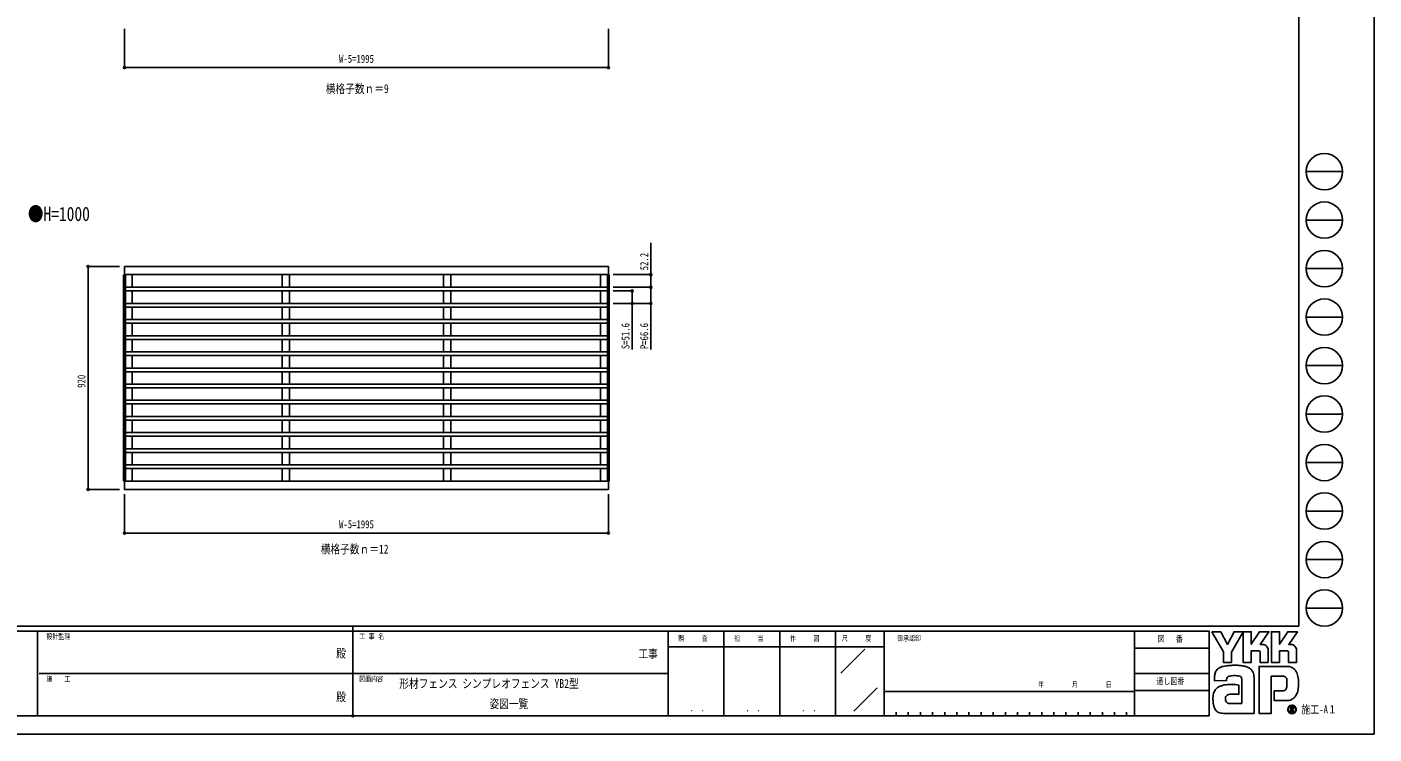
# Model space of a CAD drawing. Units: millimetres, scale not verified. Extents: x -4205 to 4205, y -2970 to 2970.
# Drawn here: x -1348 to 4205, y -2970 to -53 of the extents above; entities that cross this region are included whole.
import ezdxf
from ezdxf.enums import TextEntityAlignment as Align

# ---------------------------------------------------------------- set-up
doc = ezdxf.new("R2010")
doc.units = ezdxf.units.MM
doc.header["$LTSCALE"] = 16
doc.header["$PDMODE"] = 32
doc.header["$PDSIZE"] = 8
for name, color, linetype in [('0-1_USER1', 3, 'Continuous'), ('0-2_YKK_A1', 4, 'Continuous'), ('0-3_YKK_D', 6, 'Continuous'), ('0-4_YKK_ZWAK', 7, 'Continuous')]:
    doc.layers.add(name, color=color, linetype=linetype)
doc.styles.add('ＭＳ ゴシック', font='')
doc.styles.get('ＭＳ ゴシック').set_extended_font_data('MS Gothic')

msp = doc.modelspace()

# ---------------------------------------------------------------- linework, layer by layer
at = {"layer": '0-2_YKK_A1'}
for p, q in [((-949.75, -1075.37), (-949.75, -1926.37)), ((-949.55, -1075.37), (-942.55, -1075.37)), ((-947.55, -1075.37), (-947.55, -1926.37)), ((-944.55, -1074.87), (-944.55, -1075.37)), ((-914.55, -1126.97), (-914.55, -1074.87)), ((-296.55, -1127.07), (-296.55, -1074.87)), ((-266.55, -1127.07), (-266.55, -1074.87)), ((368.45, -1127.07), (368.45, -1074.87)), ((398.45, -1127.07), (398.45, -1074.87)), ((1016.45, -1126.97), (1016.45, -1074.87)), ((1051.45, -1075.37), (1044.45, -1075.37)), ((1046.45, -1074.87), (1046.45, -1075.37)), ((1049.45, -1075.37), (1049.45, -1926.37)), ((1051.65, -1075.37), (1051.65, -1926.37)), ((1044.45, -1127.07), (-942.55, -1127.07)), ((1044.45, -1142.07), (-942.55, -1142.07)), ((-914.55, -1193.57), (-914.55, -1141.97)), ((-296.55, -1193.67), (-296.55, -1142.07)), ((-266.55, -1193.67), (-266.55, -1142.07)), ((368.45, -1193.67), (368.45, -1142.07)), ((398.45, -1193.67), (398.45, -1142.07)), ((1016.45, -1193.57), (1016.45, -1141.97)), ((1044.45, -1193.67), (-942.55, -1193.67)), ((1044.45, -1208.67), (-942.55, -1208.67)), ((-914.55, -1260.17), (-914.55, -1208.57)), ((-296.55, -1260.27), (-296.55, -1208.67)), ((-266.55, -1260.27), (-266.55, -1208.67)), ((368.45, -1260.27), (368.45, -1208.67)), ((398.45, -1260.27), (398.45, -1208.67)), ((1016.45, -1260.17), (1016.45, -1208.57)), ((1044.45, -1260.27), (-942.55, -1260.27)), ((1044.45, -1275.27), (-942.55, -1275.27)), ((-914.55, -1326.77), (-914.55, -1275.17)), ((-296.55, -1326.87), (-296.55, -1275.27)), ((-266.55, -1326.87), (-266.55, -1275.27)), ((368.45, -1326.87), (368.45, -1275.27)), ((398.45, -1326.87), (398.45, -1275.27)), ((1016.45, -1326.77), (1016.45, -1275.17)), ((1044.45, -1326.87), (-942.55, -1326.87)), ((1044.45, -1341.87), (-942.55, -1341.87)), ((-914.55, -1393.37), (-914.55, -1341.77)), ((-296.55, -1393.47), (-296.55, -1341.87)), ((-266.55, -1393.47), (-266.55, -1341.87)), ((368.45, -1393.47), (368.45, -1341.87)), ((398.45, -1393.47), (398.45, -1341.87)), ((1016.45, -1393.37), (1016.45, -1341.77)), ((1044.45, -1393.47), (-942.55, -1393.47)), ((1044.45, -1408.47), (-942.55, -1408.47)), ((-914.55, -1459.97), (-914.55, -1408.37)), ((-296.55, -1460.07), (-296.55, -1408.47)), ((-266.55, -1460.07), (-266.55, -1408.47)), ((368.45, -1460.07), (368.45, -1408.47)), ((398.45, -1460.07), (398.45, -1408.47)), ((1016.45, -1459.97), (1016.45, -1408.37)), ((1044.45, -1460.07), (-942.55, -1460.07)), ((1044.45, -1475.07), (-942.55, -1475.07)), ((-914.55, -1526.57), (-914.55, -1474.97)), ((-296.55, -1526.67), (-296.55, -1475.07)), ((-266.55, -1526.67), (-266.55, -1475.07)), ((368.45, -1526.67), (368.45, -1475.07)), ((398.45, -1526.67), (398.45, -1475.07)), ((1016.45, -1526.57), (1016.45, -1474.97)), ((1044.45, -1526.67), (-942.55, -1526.67)), ((1044.45, -1541.67), (-942.55, -1541.67)), ((-914.55, -1593.17), (-914.55, -1541.57)), ((-296.55, -1593.27), (-296.55, -1541.67)), ((-266.55, -1593.27), (-266.55, -1541.67)), ((368.45, -1593.27), (368.45, -1541.67)), ((398.45, -1593.27), (398.45, -1541.67)), ((1016.45, -1593.17), (1016.45, -1541.57)), ((1044.45, -1593.27), (-942.55, -1593.27)), ((1044.45, -1608.27), (-942.55, -1608.27)), ((-914.55, -1659.77), (-914.55, -1608.17)), ((-296.55, -1659.87), (-296.55, -1608.27)), ((-266.55, -1659.87), (-266.55, -1608.27)), ((368.45, -1659.87), (368.45, -1608.27)), ((398.45, -1659.87), (398.45, -1608.27)), ((1016.45, -1659.77), (1016.45, -1608.17)), ((1044.45, -1659.87), (-942.55, -1659.87)), ((1044.45, -1674.87), (-942.55, -1674.87)), ((-914.55, -1726.47), (-914.55, -1674.77)), ((-296.55, -1726.47), (-296.55, -1674.87)), ((-266.55, -1726.47), (-266.55, -1674.87)), ((368.45, -1726.47), (368.45, -1674.87)), ((398.45, -1726.47), (398.45, -1674.87)), ((1016.45, -1726.47), (1016.45, -1674.77)), ((1044.45, -1726.47), (-942.55, -1726.47)), ((1044.45, -1741.47), (-942.55, -1741.47)), ((-914.55, -1793.07), (-914.55, -1741.47)), ((-296.55, -1793.07), (-296.55, -1741.47)), ((-266.55, -1793.07), (-266.55, -1741.47)), ((368.45, -1793.07), (368.45, -1741.47)), ((398.45, -1793.07), (398.45, -1741.47)), ((1016.45, -1793.07), (1016.45, -1741.47)), ((1044.45, -1793.07), (-942.55, -1793.07)), ((1044.45, -1808.07), (-942.55, -1808.07)), ((-914.55, -1859.67), (-914.55, -1808.07)), ((-296.55, -1859.67), (-296.55, -1808.07)), ((-266.55, -1859.67), (-266.55, -1808.07)), ((368.45, -1859.67), (368.45, -1808.07)), ((398.45, -1859.67), (398.45, -1808.07)), ((1016.45, -1859.67), (1016.45, -1808.07)), ((1044.45, -1859.67), (-942.55, -1859.67)), ((1044.45, -1874.67), (-942.55, -1874.67)), ((-914.55, -1926.87), (-914.55, -1874.67)), ((-296.55, -1926.87), (-296.55, -1874.67)), ((-266.55, -1926.87), (-266.55, -1874.67)), ((368.45, -1926.87), (368.45, -1874.67)), ((398.45, -1926.87), (398.45, -1874.67)), ((1016.45, -1926.87), (1016.45, -1874.67)), ((-944.55, -1926.37), (-944.55, -1926.87)), ((1046.45, -1926.37), (1046.45, -1926.87))]:
    msp.add_line(p, q, dxfattribs=at)
for points in [[(-946.55, -1040.87), (1048.45, -1040.87), (1048.45, -1074.87), (-946.55, -1074.87)], [(-946.55, -1926.87), (1048.45, -1926.87), (1048.45, -1960.87), (-946.55, -1960.87)]]:
    msp.add_lwpolyline(points, close=True, dxfattribs=at)
for points in [[(-942.55, -1075.37), (-942.55, -1926.37), (-949.55, -1926.37)], [(1044.45, -1075.37), (1044.45, -1926.37), (1051.45, -1926.37)]]:
    msp.add_lwpolyline(points, dxfattribs=at)
at = {"layer": '0-3_YKK_D'}
for p, q in [((-946.55, -60.87), (-946.55, -221.87)), ((1048.45, -60.87), (1048.45, -221.87)), ((-946.55, -220.87), (1048.45, -220.87)), ((-966.55, -1040.87), (-1097.55, -1040.87)), ((-1096.55, -1040.87), (-1096.55, -1960.87)), ((1068.45, -1074.87), (1224.45, -1074.87)), ((1068.45, -1127.07), (1224.45, -1127.07)), ((1068.45, -1127.07), (1224.45, -1127.07)), ((1068.45, -1142.07), (1147.45, -1142.07)), ((1068.45, -1193.67), (1224.45, -1193.67)), ((1068.45, -1193.67), (1147.45, -1193.67)), ((-966.55, -1960.87), (-1097.55, -1960.87)), ((-946.55, -1980.87), (-946.55, -2141.87)), ((1048.45, -1980.87), (1048.45, -2141.87)), ((-946.55, -2140.87), (1048.45, -2140.87))]:
    msp.add_line(p, q, dxfattribs=at)
for points in [[(1223.45, -1127.07), (1223.45, -1074.87), (1223.45, -943.07)], [(1146.45, -1142.07), (1146.45, -1193.67), (1146.45, -1383.07)], [(1223.45, -1127.07), (1223.45, -1193.67), (1223.45, -1383.07)]]:
    msp.add_lwpolyline(points, dxfattribs=at)
for centre in [(-946.55, -220.87), (1048.45, -220.87), (-1096.55, -1040.87), (1223.45, -1074.87), (1146.45, -1142.07), (1223.45, -1127.07), (1223.45, -1127.07), (1146.45, -1193.67), (1223.45, -1193.67), (-1096.55, -1960.87), (-946.55, -2140.87), (1048.45, -2140.87)]:
    msp.add_circle(centre, 4.25, dxfattribs=at)
at = {"layer": '0-4_YKK_ZWAK'}
for p, q in [((3895.02, 2775), (3895.02, -2525)), ((3925.02, -650), (4075.02, -650)), ((3925.02, -850), (4075.02, -850)), ((3925.02, -1050), (4075.02, -1050)), ((3925.02, -1250), (4075.02, -1250)), ((3925.02, -1450), (4075.02, -1450)), ((3925.02, -1650), (4075.02, -1650)), ((3925.02, -1850), (4075.02, -1850)), ((3925.02, -2050), (4075.02, -2050)), ((3925.02, -2250), (4075.02, -2250)), ((3925.02, -2450), (4075.02, -2450)), ((3895.02, -2525), (-3904.98, -2525)), ((-1304.98, -2545), (-3904.98, -2545)), ((-1304.98, -2545), (-1304.98, -2895)), ((-4.98, -2545), (-1304.98, -2545)), ((-4.98, -2525), (-4.98, -2895)), ((1295.02, -2545), (-4.98, -2545)), ((1525.02, -2545), (1525.02, -2895)), ((1755.02, -2545), (1755.02, -2895)), ((1985.02, -2545), (1985.02, -2895)), ((2185.02, -2545), (1985.02, -2545)), ((3217.52, -2545), (2185.02, -2545)), ((2185.02, -2545), (2185.02, -2895)), ((3217.52, -2545), (3217.52, -2895)), ((3525.02, -2545), (3217.52, -2545)), ((3525.02, -2545), (3525.02, -2895)), ((1985.02, -2610), (1295.02, -2610)), ((1985.02, -2610), (2185.02, -2610)), ((2007.1, -2718.29), (2105.04, -2620.36)), ((3217.52, -2615), (3525.02, -2615)), ((-1297.48, -2720), (-4.98, -2720)), ((-4.98, -2720), (1295.02, -2720)), ((3217.52, -2720), (3525.02, -2720)), ((2060.67, -2875.99), (2156.89, -2779.77)), ((2185.02, -2795), (3217.52, -2795)), ((3525.02, -2790), (3217.52, -2790)), ((2235.02, -2880), (2235.02, -2895)), ((2285.02, -2880), (2285.02, -2895)), ((2335.02, -2880), (2335.02, -2895)), ((2385.02, -2880), (2385.02, -2895)), ((2435.02, -2880), (2435.02, -2895)), ((2485.02, -2880), (2485.02, -2895)), ((2535.02, -2880), (2535.02, -2895)), ((2585.02, -2880), (2585.02, -2895)), ((2635.02, -2880), (2635.02, -2895)), ((2685.02, -2880), (2685.02, -2895)), ((2735.02, -2880), (2735.02, -2895)), ((2785.02, -2880), (2785.02, -2895)), ((2835.02, -2880), (2835.02, -2895)), ((2885.02, -2880), (2885.02, -2895)), ((2935.02, -2880), (2935.02, -2895)), ((2985.02, -2880), (2985.02, -2895)), ((3035.02, -2880), (3035.02, -2895)), ((3085.02, -2880), (3085.02, -2895)), ((3135.02, -2880), (3135.02, -2895)), ((3185.02, -2880), (3185.02, -2895)), ((3866.67, -2883.98), (3866.67, -2883.98)), ((-3904.98, -2895), (-1304.98, -2895)), ((-1304.98, -2895), (-4.98, -2895)), ((-4.98, -2895), (1295.02, -2895)), ((1295.02, -2895), (1985.02, -2895)), ((1985.02, -2895), (2185.02, -2895)), ((2185.02, -2895), (3217.52, -2895)), ((3217.52, -2895), (3525.02, -2895))]:
    msp.add_line(p, q, dxfattribs=at)
for points in [[(-4205, -2970), (4205, -2970), (4205, 2970), (-4205, 2970)], [(3536.02, -2548), (3572.83, -2548), (3600.47, -2600.1), (3628.04, -2548), (3664.88, -2548), (3617.67, -2631.99), (3617.67, -2674.13), (3584.1, -2674.13), (3584.1, -2630.86)]]:
    msp.add_lwpolyline(points, close=True, dxfattribs=at)
for points in [[(1985.02, -2545), (1295.02, -2545), (1295.02, -2895)], [(3730.55, -2626.61), (3698.77, -2626.61), (3698.77, -2674.1), (3664.91, -2674.1), (3664.91, -2548), (3698.77, -2548), (3698.77, -2599.58), (3732.07, -2548), (3771.84, -2548), (3736.16, -2600.21), (3737.42, -2600.21), (3738.82, -2600.21), (3740.25, -2600.21), (3741.63, -2600.21), (3742.87, -2600.21), (3743.86, -2600.21), (3744.52, -2600.21), (3744.77, -2600.21)], [(3847.51, -2626.61), (3815.77, -2626.61), (3815.77, -2674.13), (3781.9, -2674.13), (3781.9, -2548), (3815.77, -2548), (3815.77, -2599.58), (3849.03, -2548), (3888.8, -2548), (3853.12, -2600.21), (3854.4, -2600.21), (3855.8, -2600.21), (3857.24, -2600.21), (3858.61, -2600.21), (3859.84, -2600.21), (3860.83, -2600.21), (3861.49, -2600.21), (3861.73, -2600.21)], [(3754.51, -2602.21), (3758.55, -2604.52), (3761.97, -2607.53), (3764.73, -2611.12), (3766.76, -2615.15), (3768.01, -2619.5), (3768.44, -2624.04), (3768.44, -2674.22), (3735.41, -2674.22), (3735.41, -2631.41)], [(3871.48, -2602.21), (3875.54, -2604.52), (3878.97, -2607.53), (3881.74, -2611.12), (3883.78, -2615.15), (3885.05, -2619.5), (3885.48, -2624.04), (3885.48, -2674.13), (3852.37, -2674.13), (3852.37, -2631.41)], [(3707.71, -2719.17), (3709.13, -2724.9), (3709.93, -2731.04), (3710.18, -2737.59), (3710.18, -2885), (3589.55, -2885)], [(3828.87, -2731.51), (3781.19, -2731.51), (3781.19, -2885), (3731.23, -2885), (3731.23, -2690.79), (3847.35, -2690.79)], [(3878.71, -2704.51), (3881.97, -2708.62), (3884.41, -2712.61), (3886.12, -2716.22)], [(3604.8, -2732.31), (3602.47, -2733.62), (3600.66, -2735.22), (3599.29, -2737.08), (3598.29, -2739.2), (3597.61, -2741.53), (3597.16, -2744.07), (3596.89, -2746.79), (3596.73, -2749.67), (3546.74, -2749.79), (3546.89, -2742.95), (3547.17, -2735.27)], [(3623.95, -2765.53), (3633.41, -2766.15), (3640.84, -2766.99), (3645.71, -2767.77), (3647.45, -2768.23), (3647.45, -2806.47), (3641.92, -2805.89), (3635.86, -2805.56), (3629.65, -2805.43), (3623.69, -2805.45), (3618.37, -2805.56), (3614.08, -2805.71), (3611.23, -2805.84), (3610.19, -2805.89), (3605.86, -2806.68), (3602.13, -2807.92), (3599, -2809.61), (3596.47, -2811.77), (3594.53, -2814.4), (3593.18, -2817.5), (3592.44, -2821.1), (3592.29, -2825.19), (3592.76, -2829.69), (3593.72, -2833.41), (3595.09, -2836.42), (3596.83, -2838.79), (3598.86, -2840.59), (3601.13, -2841.91), (3603.59, -2842.79), (3606.16, -2843.32), (3659.26, -2843.32), (3659.26, -2745.07), (3659.28, -2743.13), (3659.18, -2741.22), (3658.93, -2739.39), (3658.5, -2737.65), (3657.86, -2736.02), (3656.99, -2734.55), (3655.84, -2733.24), (3654.39, -2732.12)], [(3654.39, -2732.12), (3651.27, -2730.9), (3646.29, -2729.87), (3639.94, -2729.1), (3632.71, -2728.69), (3625.08, -2728.73), (3617.56, -2729.28)], [(3845.83, -2761), (3845.76, -2754.63), (3845.46, -2748.9), (3844.74, -2743.86), (3843.44, -2739.59)], [(3874.56, -2820.97), (3869.95, -2824.56), (3865.14, -2827.38), (3860.18, -2829.48), (3855.1, -2830.92), (3849.93, -2831.74), (3844.72, -2832.01), (3793.36, -2832.01), (3793.36, -2791.66), (3822.32, -2791.66), (3827.66, -2791.59), (3832.36, -2791.13), (3836.39, -2789.95)], [(3874.61, -2862.6), (3874.58, -2862.01), (3874.51, -2861.45), (3874.39, -2860.9), (3874.22, -2860.39), (3874, -2859.9), (3873.74, -2859.44), (3873.43, -2859.01), (3873.08, -2858.61), (3872.62, -2858.2), (3872.1, -2857.85), (3871.54, -2857.54), (3870.93, -2857.29), (3870.28, -2857.1), (3869.58, -2856.96), (3868.85, -2856.87), (3868.08, -2856.84), (3860.5, -2856.84), (3860.5, -2879.14), (3862.79, -2879.14), (3862.79, -2859.12), (3868.08, -2859.12), (3868.62, -2859.14), (3869.14, -2859.19), (3869.62, -2859.28), (3870.06, -2859.4), (3870.47, -2859.56), (3870.84, -2859.75), (3871.17, -2859.97), (3871.47, -2860.22)], [(3872.36, -2862.6), (3872.22, -2863.67), (3871.84, -2864.51), (3871.26, -2865.16), (3870.55, -2865.62), (3869.74, -2865.94), (3868.9, -2866.14), (3868.08, -2866.24), (3867.33, -2866.27), (3865.34, -2866.27), (3866.35, -2867.97), (3872.89, -2879.22), (3875.51, -2879.22), (3869.2, -2868.39), (3869.79, -2868.27), (3870.36, -2868.12), (3870.89, -2867.94), (3871.4, -2867.73), (3871.87, -2867.49), (3872.31, -2867.22), (3872.71, -2866.91), (3873.08, -2866.58)]]:
    msp.add_lwpolyline(points, dxfattribs=at)
for centre in [(4000.02, -650), (4000.02, -850), (4000.02, -1050), (4000.02, -1250), (4000.02, -1450), (4000.02, -1650), (4000.02, -1850), (4000.02, -2050), (4000.02, -2250), (4000.02, -2450)]:
    msp.add_circle(centre, 75, dxfattribs=at)
for centre, radius, start, end in [((3744.82, -2625.19), 24.98, 78.26798, 90.11215), ((3745.17, -2623.37), 23.12, 66.19963, 78.22058), ((3861.78, -2625.23), 25.02, 78.27851, 90.10826), ((3862.12, -2623.48), 23.23, 66.2483, 78.23226), ((3730.72, -2631.29), 4.69, 358.57817, 92.1683), ((3847.71, -2631.27), 4.67, 358.29941, 92.43455), ((3607.04, -2735.87), 59.68, 163.48385, 171.57982), ((3591.61, -2731.29), 43.58, 152.2125, 163.4865), ((3584.94, -2727.84), 36.07, 138.03852, 152.12015), ((3584.93, -2728.01), 36.18, 122.60463, 137.83438), ((3589.72, -2735.75), 45.28, 108.37421, 122.42809), ((3597.29, -2762.69), 73.25, 100.93159, 107.35499), ((3622.05, -2882.82), 195.9, 97.86054, 101.37938), ((3633.68, -2963.58), 277.49, 94.90201, 97.9576), ((3634.47, -2970.05), 284, 91.6169, 94.94971), ((3633.37, -2924.06), 238, 87.51794, 91.66439), ((3636.46, -2857.78), 171.65, 81.92631, 87.59083), ((3645.59, -2795.23), 108.44, 73.67137, 82.05943), ((3659.13, -2749.92), 61.15, 60.60528, 73.9085), ((3664.67, -2738.86), 48.8, 52.17347, 59.90542), ((3669.63, -2732.45), 40.69, 43.55042, 52.14561), ((3672.36, -2729.81), 36.9, 34.48659, 43.50182), ((3672.38, -2729.75), 36.85, 25.58915, 34.43128), ((3669.1, -2731.29), 40.47, 17.43089, 25.54591), ((3845.45, -2744.21), 53.45, 78.73198, 87.96551), ((3847.02, -2736.2), 45.29, 69.03034, 78.69541), ((3848.48, -2732.3), 41.13, 59.39484, 68.9885), ((3849.16, -2731.11), 39.76, 50.3012, 59.3616), ((3848.91, -2731.39), 40.13, 42.05209, 50.28551), ((3829.09, -2742.81), 62.92, 14.76267, 25.00486), ((3637.8, -2740.46), 90.78, 171.55622, 176.72493), ((3585.88, -2814.51), 44.52, 120.60724, 130.53081), ((3590.62, -2822.57), 53.87, 112.58838, 120.58162), ((3596.99, -2837.9), 70.47, 106.61303, 112.59024), ((3607.02, -2871.61), 105.64, 99.87193, 106.59825), ((3612.64, -2903.27), 137.79, 94.78469, 99.91711), ((3615.38, -2934.77), 169.41, 90.80099, 94.81812), ((3617.99, -2763.63), 33.98, 102.4979, 112.84632), ((3624.57, -2791.99), 63.1, 96.37207, 102.75341), ((3615.8, -2958.23), 192.87, 87.57779, 90.82714), ((3829.14, -2756.01), 24.5, 77.94572, 90.63794), ((3831.27, -2746.02), 14.29, 60.20991, 77.92418), ((3832.65, -2743.42), 11.35, 39.8078, 59.75378), ((3830.71, -2744.9), 13.79, 22.65544, 39.38165), ((3792.5, -2766.76), 53.11, 347.14308, 355.40008), ((3732.2, -2761.58), 113.62, 355.2339, 0.29193), ((3790.5, -2753.33), 102.92, 7.9139, 14.95041), ((3751.96, -2758.93), 141.87, 2.54376, 8.01251), ((3736.17, -2760.5), 157.68, 352.8937, 357.82206), ((3729.86, -2760.1), 163.99, 357.76419, 2.60674), ((3638.13, -2823.49), 97.29, 174.55588, 182.47272), ((3692.5, -2822.63), 151.65, 181.90948, 187.89042), ((3608.98, -2820.7), 68, 164.97537, 174.56739), ((3592.46, -2816.29), 50.9, 153.89178, 164.94341), ((3584.93, -2812.67), 42.55, 142.04688, 153.80771), ((3583.47, -2811.63), 40.76, 130.60221, 141.94427), ((3831.72, -2779.43), 11.51, 293.91672, 314.09376), ((3830.15, -2778.04), 13.6, 314.78099, 333.92928), ((3820.05, -2773.14), 24.83, 334.00676, 347.34989), ((3841.23, -2783.39), 50.24, 311.57033, 318.66243), ((3835.41, -2778.29), 57.97, 318.67367, 325.29112), ((3850.36, -2789.43), 39.35, 326.23251, 339.61931), ((3813.41, -2775.12), 78.97, 339.22498, 347.31457), ((3769.15, -2764.79), 124.42, 347.15166, 352.97565), ((3628.69, -2831.61), 87.22, 187.80471, 196.36971), ((3595, -2841.56), 52.09, 196.3102, 208.20993), ((3580.34, -2849.36), 35.47, 208.29777, 223.35561), ((3577.03, -2852.28), 31.07, 223.64205, 239.63663), ((3579.77, -2847.28), 36.77, 239.8785, 253.65355), ((3584.8, -2830.01), 54.75, 253.69102, 263.74909), ((3589.06, -2792.1), 92.9, 263.68487, 270.30455), ((3866.7, -2868.19), 17.64, 90.09157, 179.92363), ((3866.59, -2868.21), 17.53, 179.86065, 225.14399), ((3866.59, -2868.13), 15.69, 134.8007, 180.12175), ((3866.53, -2868.23), 15.62, 179.75513, 225.29722), ((3866.68, -2868.21), 17.59, 224.94536, 269.98445), ((3866.64, -2868.37), 15.61, 224.62822, 270.10973), ((3866.64, -2868.04), 15.66, 89.86602, 135.149), ((3866.7, -2868.16), 17.61, 44.93442, 90.08536), ((3866.71, -2868.16), 15.78, 45.03108, 90.11509), ((3866.65, -2868.14), 15.84, 270.09072, 359.90926), ((3866.68, -2868.12), 17.68, 269.98802, 314.93777), ((3869.01, -2862.5), 3.35, 358.3894, 42.86139), ((3869.07, -2862.76), 5.53, 316.37674, 1.6565), ((3866.72, -2868.17), 15.77, 0.00643, 45.07115), ((3866.84, -2868.1), 17.47, 359.78949, 45.13288), ((3866.8, -2868.24), 17.51, 314.92572, 0.23508)]:
    msp.add_arc(centre, radius, start, end, dxfattribs=at)
msp.add_point((-4.98, -2895), dxfattribs=at)

# ---------------------------------------------------------------- texts
at = {"layer": '0-1_USER1', "style": 'ＭＳ ゴシック', "width": 0.8}
for s, height, p in [('横格子数ｎ＝9', 36.66, (-116.78, -336.96)), ('●H=1000', 58.65, (-1344.51, -871.17)), ('横格子数ｎ＝12', 36.66, (-137.58, -2236.27)), ('形材フェンス シンプレオフェンス YB2型', 36.66, (186.35, -2790.83)), (' 姿図一覧', 36.66, (538.35, -2874.17))]:
    msp.add_text(s, height=height, dxfattribs=at).set_placement(p, align=Align.BOTTOM_LEFT)
at = {"layer": '0-3_YKK_D', "style": 'ＭＳ ゴシック', "width": 0.8}
for p in [(-61.85, -210.87), (-61.85, -2130.87)]:
    msp.add_text('W-5=1995', height=32.99, dxfattribs=at).set_placement(p, align=Align.BOTTOM_LEFT)
for s, p in [('52.2', (1222.45, -1056.87)), ('S=51.6', (1145.45, -1382.07)), ('P=66.6', (1222.45, -1382.07)), ('920', (-1097.55, -1541.67))]:
    msp.add_text(s, height=32.99, rotation=90, dxfattribs=at).set_placement(p, align=Align.BOTTOM_LEFT)
at = {"layer": '0-4_YKK_ZWAK', "style": 'ＭＳ ゴシック', "width": 0.8}
for s, height, p in [('設計監理', 21.99, (-1268.31, -2585)), ('工 事 名', 21.99, (21.27, -2585)), ('照     査', 21.99, (1336.42, -2592.5)), ('担     当', 21.99, (1567.22, -2592.5)), ('作     図', 21.99, (1797.22, -2592.5)), ('尺     度', 21.99, (2011.42, -2592.5)), ('御承認印', 21.99, (2239.14, -2592.5)), ('図\u3000 番', 25.66, (3313.4, -2597.5)), ('殿', 36.66, (-73.67, -2665.83)), ('工事', 36.66, (1172.33, -2667.47)), ('施\u3000\u3000工', 21.99, (-1268.31, -2760)), ('図面内容', 21.99, (21.27, -2760)), ('年        月        日', 21.99, (2819.91, -2783.21)), ('通し図番', 25.66, (3307.8, -2772.5)), ('殿', 36.66, (-73.67, -2845.83)), ('． ．', 25.92, (1385, -2884.35)), ('． ．', 25.92, (1615, -2884.35)), ('． ．', 25.92, (1845, -2884.35)), ('施工-A１', 32.99, (3905.02, -2895))]:
    msp.add_text(s, height=height, dxfattribs=at).set_placement(p, align=Align.BOTTOM_LEFT)

doc.saveas('drawing.dxf')
